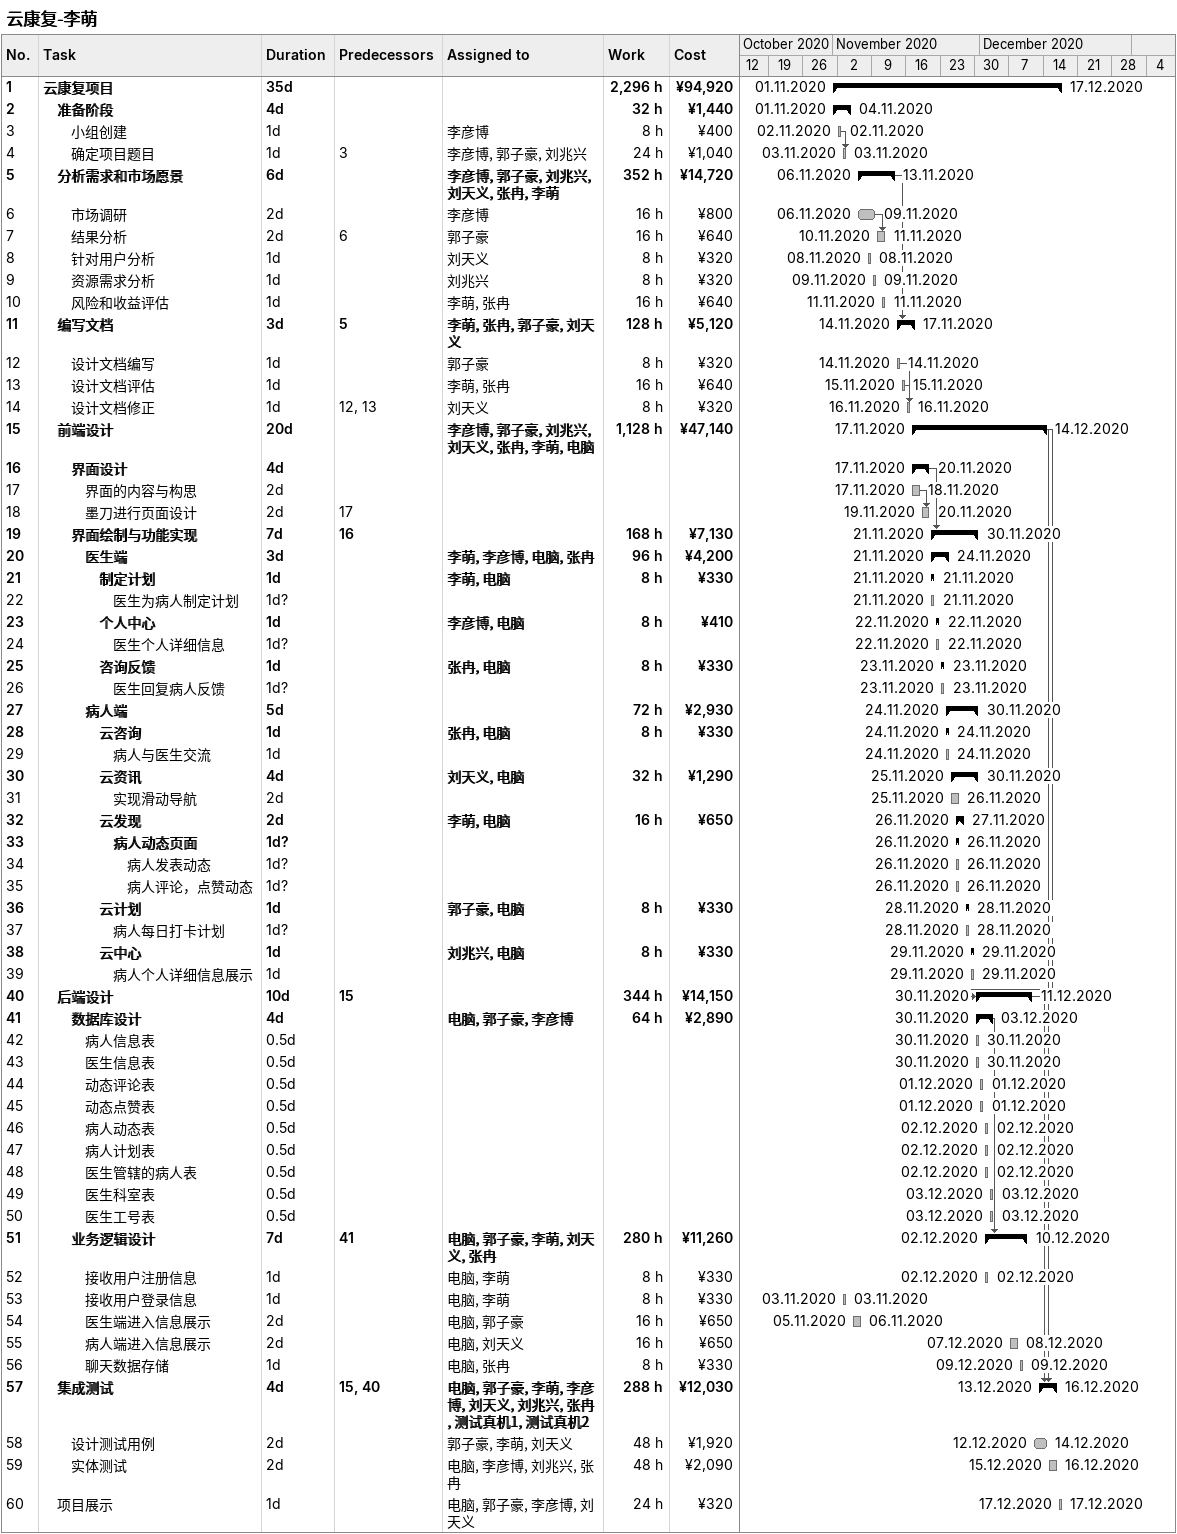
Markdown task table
云康复-李萌

| ID | Level | Task | Duration | Start | Finish | Predecessors | Resources | Work (h) | Cost (¥) |
|---|---|---|---|---|---|---|---|---|---|
| 1 | 1 | **云康复项目** | 35d | 2020-11-01 | 2020-12-17 |  |  | 2296 | 94920 |
| 2 | 2 | **准备阶段** | 4d | 2020-11-01 | 2020-11-04 |  |  | 32 | 1440 |
| 3 | 3 | 小组创建 | 1d | 2020-11-02 | 2020-11-02 |  | 李彦博 | 8 | 400 |
| 4 | 3 | 确定项目题目 | 1d | 2020-11-03 | 2020-11-03 | 3 | 李彦博, 郭子豪, 刘兆兴 | 24 | 1040 |
| 5 | 2 | **分析需求和市场愿景** | 6d | 2020-11-06 | 2020-11-13 |  | 李彦博, 郭子豪, 刘兆兴, 刘天义, 张冉, 李萌 | 352 | 14720 |
| 6 | 3 | 市场调研 | 2d | 2020-11-06 | 2020-11-09 |  | 李彦博 | 16 | 800 |
| 7 | 3 | 结果分析 | 2d | 2020-11-10 | 2020-11-11 | 6 | 郭子豪 | 16 | 640 |
| 8 | 3 | 针对用户分析 | 1d | 2020-11-08 | 2020-11-08 |  | 刘天义 | 8 | 320 |
| 9 | 3 | 资源需求分析 | 1d | 2020-11-09 | 2020-11-09 |  | 刘兆兴 | 8 | 320 |
| 10 | 3 | 风险和收益评估 | 1d | 2020-11-11 | 2020-11-11 |  | 李萌, 张冉 | 16 | 640 |
| 11 | 2 | **编写文档** | 3d | 2020-11-14 | 2020-11-17 | 5 | 李萌, 张冉, 郭子豪, 刘天义 | 128 | 5120 |
| 12 | 3 | 设计文档编写 | 1d | 2020-11-14 | 2020-11-14 |  | 郭子豪 | 8 | 320 |
| 13 | 3 | 设计文档评估 | 1d | 2020-11-15 | 2020-11-15 |  | 李萌, 张冉 | 16 | 640 |
| 14 | 3 | 设计文档修正 | 1d | 2020-11-16 | 2020-11-16 | 12, 13 | 刘天义 | 8 | 320 |
| 15 | 2 | **前端设计** | 20d | 2020-11-17 | 2020-12-14 |  | 李彦博, 郭子豪, 刘兆兴, 刘天义, 张冉, 李萌, 电脑 | 1128 | 47140 |
| 16 | 3 | **界面设计** | 4d | 2020-11-17 | 2020-11-20 |  |  |  |  |
| 17 | 4 | 界面的内容与构思 | 2d | 2020-11-17 | 2020-11-18 |  |  |  |  |
| 18 | 4 | 墨刀进行页面设计 | 2d | 2020-11-19 | 2020-11-20 | 17 |  |  |  |
| 19 | 3 | **界面绘制与功能实现** | 7d | 2020-11-21 | 2020-11-30 | 16 |  | 168 | 7130 |
| 20 | 4 | **医生端** | 3d | 2020-11-21 | 2020-11-24 |  | 李萌, 李彦博, 电脑, 张冉 | 96 | 4200 |
| 21 | 5 | **制定计划** | 1d | 2020-11-21 | 2020-11-21 |  | 李萌, 电脑 | 8 | 330 |
| 22 | 6 | 医生为病人制定计划 | 1d? | 2020-11-21 | 2020-11-21 |  |  |  |  |
| 23 | 5 | **个人中心** | 1d | 2020-11-22 | 2020-11-22 |  | 李彦博, 电脑 | 8 | 410 |
| 24 | 6 | 医生个人详细信息 | 1d? | 2020-11-22 | 2020-11-22 |  |  |  |  |
| 25 | 5 | **咨询反馈** | 1d | 2020-11-23 | 2020-11-23 |  | 张冉, 电脑 | 8 | 330 |
| 26 | 6 | 医生回复病人反馈 | 1d? | 2020-11-23 | 2020-11-23 |  |  |  |  |
| 27 | 4 | **病人端** | 5d | 2020-11-24 | 2020-11-30 |  |  | 72 | 2930 |
| 28 | 5 | **云咨询** | 1d | 2020-11-24 | 2020-11-24 |  | 张冉, 电脑 | 8 | 330 |
| 29 | 6 | 病人与医生交流 | 1d | 2020-11-24 | 2020-11-24 |  |  |  |  |
| 30 | 5 | **云资讯** | 4d | 2020-11-25 | 2020-11-30 |  | 刘天义, 电脑 | 32 | 1290 |
| 31 | 6 | 实现滑动导航 | 2d | 2020-11-25 | 2020-11-26 |  |  |  |  |
| 32 | 5 | **云发现** | 2d | 2020-11-26 | 2020-11-27 |  | 李萌, 电脑 | 16 | 650 |
| 33 | 6 | **病人动态页面** | 1d? | 2020-11-26 | 2020-11-26 |  |  |  |  |
| 34 | 7 | 病人发表动态 | 1d? | 2020-11-26 | 2020-11-26 |  |  |  |  |
| 35 | 7 | 病人评论，点赞动态 | 1d? | 2020-11-26 | 2020-11-26 |  |  |  |  |
| 36 | 5 | **云计划** | 1d | 2020-11-28 | 2020-11-28 |  | 郭子豪, 电脑 | 8 | 330 |
| 37 | 6 | 病人每日打卡计划 | 1d? | 2020-11-28 | 2020-11-28 |  |  |  |  |
| 38 | 5 | **云中心** | 1d | 2020-11-29 | 2020-11-29 |  | 刘兆兴, 电脑 | 8 | 330 |
| 39 | 6 | 病人个人详细信息展示 | 1d | 2020-11-29 | 2020-11-29 |  |  |  |  |
| 40 | 2 | **后端设计** | 10d | 2020-11-30 | 2020-12-11 | 15 |  | 344 | 14150 |
| 41 | 3 | **数据库设计** | 4d | 2020-11-30 | 2020-12-03 |  | 电脑, 郭子豪, 李彦博 | 64 | 2890 |
| 42 | 4 | 病人信息表 | 0.5d | 2020-11-30 | 2020-11-30 |  |  |  |  |
| 43 | 4 | 医生信息表 | 0.5d | 2020-11-30 | 2020-11-30 |  |  |  |  |
| 44 | 4 | 动态评论表 | 0.5d | 2020-12-01 | 2020-12-01 |  |  |  |  |
| 45 | 4 | 动态点赞表 | 0.5d | 2020-12-01 | 2020-12-01 |  |  |  |  |
| 46 | 4 | 病人动态表 | 0.5d | 2020-12-02 | 2020-12-02 |  |  |  |  |
| 47 | 4 | 病人计划表 | 0.5d | 2020-12-02 | 2020-12-02 |  |  |  |  |
| 48 | 4 | 医生管辖的病人表 | 0.5d | 2020-12-02 | 2020-12-02 |  |  |  |  |
| 49 | 4 | 医生科室表 | 0.5d | 2020-12-03 | 2020-12-03 |  |  |  |  |
| 50 | 4 | 医生工号表 | 0.5d | 2020-12-03 | 2020-12-03 |  |  |  |  |
| 51 | 3 | **业务逻辑设计** | 7d | 2020-12-02 | 2020-12-10 | 41 | 电脑, 郭子豪, 李萌, 刘天义, 张冉 | 280 | 11260 |
| 52 | 4 | 接收用户注册信息 | 1d | 2020-12-02 | 2020-12-02 |  | 电脑, 李萌 | 8 | 330 |
| 53 | 4 | 接收用户登录信息 | 1d | 2020-11-03 | 2020-11-03 |  | 电脑, 李萌 | 8 | 330 |
| 54 | 4 | 医生端进入信息展示 | 2d | 2020-11-05 | 2020-11-06 |  | 电脑, 郭子豪 | 16 | 650 |
| 55 | 4 | 病人端进入信息展示 | 2d | 2020-12-07 | 2020-12-08 |  | 电脑, 刘天义 | 16 | 650 |
| 56 | 4 | 聊天数据存储 | 1d | 2020-12-09 | 2020-12-09 |  | 电脑, 张冉 | 8 | 330 |
| 57 | 2 | **集成测试** | 4d | 2020-12-13 | 2020-12-16 | 15, 40 | 电脑, 郭子豪, 李萌, 李彦博, 刘天义, 刘兆兴, 张冉, 测试真机1, 测试真机2 | 288 | 12030 |
| 58 | 3 | 设计测试用例 | 2d | 2020-12-12 | 2020-12-14 |  | 郭子豪, 李萌, 刘天义 | 48 | 1920 |
| 59 | 3 | 实体测试 | 2d | 2020-12-15 | 2020-12-16 |  | 电脑, 李彦博, 刘兆兴, 张冉 | 48 | 2090 |
| 60 | 2 | 项目展示 | 1d | 2020-12-17 | 2020-12-17 |  | 电脑, 郭子豪, 李彦博, 刘天义 | 24 | 320 |
